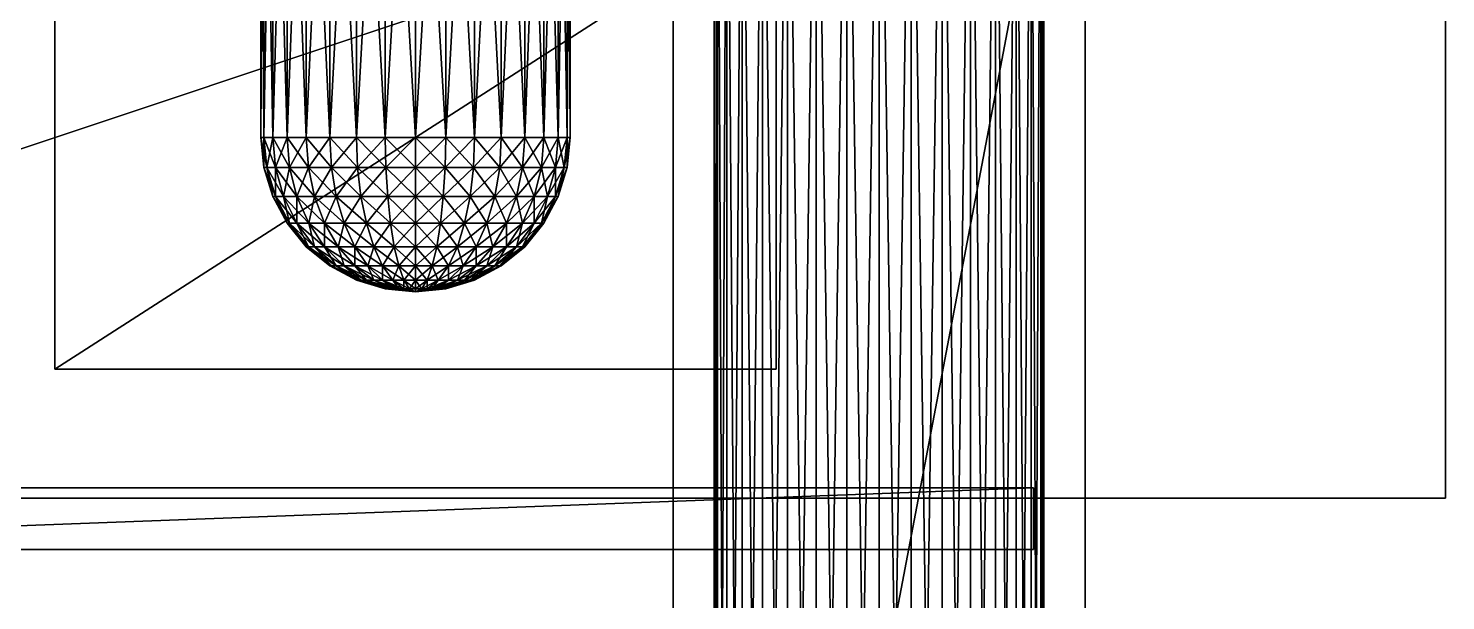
# Model space of a CAD drawing. Header units: millimetres. Extents: x -510 to 550, y -577 to 577.
# Drawn here: x -37.6 to 100, y -375 to -319.4 of the extents above; entities that cross this region are included whole.
import ezdxf

# ---------------------------------------------------------------- set-up
doc = ezdxf.new("R2010")
doc.units = ezdxf.units.MM
for name, color, linetype, true_color in [('controller_box_panel', 7, 'Continuous', 0x5c6b75), ('controller_box_visual', 7, 'Continuous', 0x5c6b75), ('middle_right_support_collision', 7, 'Continuous', 0x5c6b75), ('motor_mid_right_visual_0', 7, 'Continuous', 0x5c6b75), ('structure_right_mid_motor_bracket', 7, 'Continuous', 0x5c6b75), ('structure_right_middle_bridge', 7, 'Continuous', 0x5c6b75)]:
    doc.layers.add(name, color=color, linetype=linetype, true_color=true_color)

msp = doc.modelspace()

# ---------------------------------------------------------------- linework, layer by layer
at = {"layer": 'controller_box_panel', "true_color": 0x5c6b75}
for points in [[(-100, -370, 85), (60, -364, 85), (60, -370, 85)], [(-100, -370, 85), (-100, -364, 85), (60, -364, 85)], [(-100, -370, 215), (60, -370, 215), (60, -364, 215)], [(-100, -370, 215), (60, -364, 215), (-100, -364, 215)], [(60, -364, 85), (-100, -364, 85), (-100, -364, 215)], [(60, -364, 85), (-100, -364, 215), (60, -364, 215)], [(60, -370, 85), (60, -364, 85), (60, -364, 215)], [(60, -370, 85), (60, -364, 215), (60, -370, 215)], [(-100, -370, 85), (60, -370, 85), (60, -370, 215)], [(-100, -370, 85), (60, -370, 215), (-100, -370, 215)]]:
    msp.add_3dface(points, dxfattribs=at)
at = {"layer": 'controller_box_visual', "true_color": 0x5c6b75}
for points in [[(-140, -365, 50), (100, -285, 50), (100, -365, 50)], [(-140, -365, 50), (-140, -285, 50), (100, -285, 50)], [(-140, -365, 250), (100, -365, 250), (100, -285, 250)], [(-140, -365, 250), (100, -285, 250), (-140, -285, 250)], [(100, -365, 50), (100, -285, 50), (100, -285, 250)], [(100, -365, 50), (100, -285, 250), (100, -365, 250)], [(-140, -365, 50), (100, -365, 50), (100, -365, 250)], [(-140, -365, 50), (100, -365, 250), (-140, -365, 250)]]:
    msp.add_3dface(points, dxfattribs=at)
at = {"layer": 'middle_right_support_collision', "true_color": 0x5c6b75}
for points in [[(25, -490, -122.5), (65, -280, -122.5), (65, -490, -122.5)], [(25, -490, -122.5), (25, -280, -122.5), (65, -280, -122.5)], [(25, -490, -97.5), (65, -490, -97.5), (65, -280, -97.5)], [(25, -490, -97.5), (65, -280, -97.5), (25, -280, -97.5)], [(25, -280, -122.5), (25, -490, -122.5), (25, -490, -97.5)], [(25, -280, -122.5), (25, -490, -97.5), (25, -280, -97.5)], [(65, -490, -122.5), (65, -280, -122.5), (65, -280, -97.5)], [(65, -490, -122.5), (65, -280, -97.5), (65, -490, -97.5)]]:
    msp.add_3dface(points, dxfattribs=at)
at = {"layer": 'motor_mid_right_visual_0', "true_color": 0x5c6b75}
for points in [[(-35, -352.5, -315), (35, -307.5, -315), (35, -352.5, -315)], [(-35, -352.5, -315), (-35, -307.5, -315), (35, -307.5, -315)], [(-35, -352.5, -245), (35, -352.5, -245), (35, -307.5, -245)], [(-35, -352.5, -245), (35, -307.5, -245), (-35, -307.5, -245)], [(-35, -307.5, -315), (-35, -352.5, -315), (-35, -352.5, -245)], [(-35, -307.5, -315), (-35, -352.5, -245), (-35, -307.5, -245)], [(35, -352.5, -315), (35, -307.5, -315), (35, -307.5, -245)], [(35, -352.5, -315), (35, -307.5, -245), (35, -352.5, -245)], [(-35, -352.5, -315), (35, -352.5, -315), (35, -352.5, -245)], [(-35, -352.5, -315), (35, -352.5, -245), (-35, -352.5, -245)]]:
    msp.add_3dface(points, dxfattribs=at)
at = {"layer": 'structure_right_mid_motor_bracket', "true_color": 0x5c6b75}
for points in [[(-14.71, -330, -282.93), (-15, -330, -280), (-15, -280, -280)], [(-14.71, -330, -282.93), (-15, -280, -280), (-14.71, -280, -282.93)], [(-15, -330, -280), (-14.71, -330, -277.07), (-14.71, -280, -277.07)], [(-15, -330, -280), (-14.71, -280, -277.07), (-15, -280, -280)], [(-13.86, -330, -285.74), (-14.71, -330, -282.93), (-14.71, -280, -282.93)], [(-13.86, -330, -285.74), (-14.71, -280, -282.93), (-13.86, -280, -285.74)], [(-14.71, -330, -277.07), (-13.86, -330, -274.26), (-13.86, -280, -274.26)], [(-14.71, -330, -277.07), (-13.86, -280, -274.26), (-14.71, -280, -277.07)], [(-12.47, -330, -288.33), (-13.86, -330, -285.74), (-13.86, -280, -285.74)], [(-12.47, -330, -288.33), (-13.86, -280, -285.74), (-12.47, -280, -288.33)], [(-13.86, -330, -274.26), (-12.47, -330, -271.67), (-12.47, -280, -271.67)], [(-13.86, -330, -274.26), (-12.47, -280, -271.67), (-13.86, -280, -274.26)], [(-10.61, -330, -290.61), (-12.47, -330, -288.33), (-12.47, -280, -288.33)], [(-10.61, -330, -290.61), (-12.47, -280, -288.33), (-10.61, -280, -290.61)], [(-12.47, -330, -271.67), (-10.61, -330, -269.39), (-10.61, -280, -269.39)], [(-12.47, -330, -271.67), (-10.61, -280, -269.39), (-12.47, -280, -271.67)], [(-8.33, -330, -292.47), (-10.61, -330, -290.61), (-10.61, -280, -290.61)], [(-8.33, -330, -292.47), (-10.61, -280, -290.61), (-8.33, -280, -292.47)], [(-10.61, -330, -269.39), (-8.33, -330, -267.53), (-8.33, -280, -267.53)], [(-10.61, -330, -269.39), (-8.33, -280, -267.53), (-10.61, -280, -269.39)], [(-5.74, -330, -293.86), (-8.33, -330, -292.47), (-8.33, -280, -292.47)], [(-5.74, -330, -293.86), (-8.33, -280, -292.47), (-5.74, -280, -293.86)], [(-8.33, -330, -267.53), (-5.74, -330, -266.14), (-5.74, -280, -266.14)], [(-8.33, -330, -267.53), (-5.74, -280, -266.14), (-8.33, -280, -267.53)], [(-2.93, -330, -294.71), (-5.74, -330, -293.86), (-5.74, -280, -293.86)], [(-2.93, -330, -294.71), (-5.74, -280, -293.86), (-2.93, -280, -294.71)], [(-5.74, -330, -266.14), (-2.93, -330, -265.29), (-2.93, -280, -265.29)], [(-5.74, -330, -266.14), (-2.93, -280, -265.29), (-5.74, -280, -266.14)], [(0, -330, -295), (-2.93, -330, -294.71), (-2.93, -280, -294.71)], [(0, -330, -295), (-2.93, -280, -294.71), (0, -280, -295)], [(-2.93, -330, -265.29), (0, -330, -265), (0, -280, -265)], [(-2.93, -330, -265.29), (0, -280, -265), (-2.93, -280, -265.29)], [(2.93, -330, -294.71), (0, -330, -295), (0, -280, -295)], [(2.93, -330, -294.71), (0, -280, -295), (2.93, -280, -294.71)], [(0, -330, -265), (2.93, -330, -265.29), (2.93, -280, -265.29)], [(0, -330, -265), (2.93, -280, -265.29), (0, -280, -265)], [(5.74, -330, -293.86), (2.93, -330, -294.71), (2.93, -280, -294.71)], [(5.74, -330, -293.86), (2.93, -280, -294.71), (5.74, -280, -293.86)], [(2.93, -330, -265.29), (5.74, -330, -266.14), (5.74, -280, -266.14)], [(2.93, -330, -265.29), (5.74, -280, -266.14), (2.93, -280, -265.29)], [(8.33, -330, -292.47), (5.74, -330, -293.86), (5.74, -280, -293.86)], [(8.33, -330, -292.47), (5.74, -280, -293.86), (8.33, -280, -292.47)], [(5.74, -330, -266.14), (8.33, -330, -267.53), (8.33, -280, -267.53)], [(5.74, -330, -266.14), (8.33, -280, -267.53), (5.74, -280, -266.14)], [(10.61, -330, -290.61), (8.33, -330, -292.47), (8.33, -280, -292.47)], [(10.61, -330, -290.61), (8.33, -280, -292.47), (10.61, -280, -290.61)], [(8.33, -330, -267.53), (10.61, -330, -269.39), (10.61, -280, -269.39)], [(8.33, -330, -267.53), (10.61, -280, -269.39), (8.33, -280, -267.53)], [(12.47, -330, -288.33), (10.61, -330, -290.61), (10.61, -280, -290.61)], [(12.47, -330, -288.33), (10.61, -280, -290.61), (12.47, -280, -288.33)], [(10.61, -330, -269.39), (12.47, -330, -271.67), (12.47, -280, -271.67)], [(10.61, -330, -269.39), (12.47, -280, -271.67), (10.61, -280, -269.39)], [(13.86, -330, -285.74), (12.47, -330, -288.33), (12.47, -280, -288.33)], [(13.86, -330, -285.74), (12.47, -280, -288.33), (13.86, -280, -285.74)], [(12.47, -330, -271.67), (13.86, -330, -274.26), (13.86, -280, -274.26)], [(12.47, -330, -271.67), (13.86, -280, -274.26), (12.47, -280, -271.67)], [(14.71, -330, -282.93), (13.86, -330, -285.74), (13.86, -280, -285.74)], [(14.71, -330, -282.93), (13.86, -280, -285.74), (14.71, -280, -282.93)], [(13.86, -330, -274.26), (14.71, -330, -277.07), (14.71, -280, -277.07)], [(13.86, -330, -274.26), (14.71, -280, -277.07), (13.86, -280, -274.26)], [(15, -330, -280), (14.71, -330, -282.93), (14.71, -280, -282.93)], [(15, -330, -280), (14.71, -280, -282.93), (15, -280, -280)], [(14.71, -330, -277.07), (15, -330, -280), (15, -280, -280)], [(14.71, -330, -277.07), (15, -280, -280), (14.71, -280, -277.07)], [(-14.43, -332.93, -282.87), (-14.71, -332.93, -280), (-15, -330, -280)], [(-14.43, -332.93, -282.87), (-15, -330, -280), (-14.71, -330, -282.93)], [(-14.71, -332.93, -280), (-14.71, -330, -277.07), (-15, -330, -280)], [(-13.59, -332.93, -285.63), (-14.43, -332.93, -282.87), (-14.71, -330, -282.93)], [(-13.59, -332.93, -285.63), (-14.71, -330, -282.93), (-13.86, -330, -285.74)], [(-14.71, -332.93, -280), (-14.43, -332.93, -277.13), (-14.71, -330, -277.07)], [(-14.43, -332.93, -277.13), (-13.86, -330, -274.26), (-14.71, -330, -277.07)], [(-14.43, -332.93, -277.13), (-13.59, -332.93, -274.37), (-13.86, -330, -274.26)], [(-12.23, -332.93, -288.17), (-13.59, -332.93, -285.63), (-13.86, -330, -285.74)], [(-12.23, -332.93, -288.17), (-13.86, -330, -285.74), (-12.47, -330, -288.33)], [(-13.59, -332.93, -274.37), (-12.47, -330, -271.67), (-13.86, -330, -274.26)], [(-13.59, -332.93, -274.37), (-12.23, -332.93, -271.83), (-12.47, -330, -271.67)], [(-10.4, -332.93, -290.4), (-12.23, -332.93, -288.17), (-12.47, -330, -288.33)], [(-10.4, -332.93, -290.4), (-12.47, -330, -288.33), (-10.61, -330, -290.61)], [(-12.23, -332.93, -271.83), (-10.61, -330, -269.39), (-12.47, -330, -271.67)], [(-12.23, -332.93, -271.83), (-10.4, -332.93, -269.6), (-10.61, -330, -269.39)], [(-8.17, -332.93, -292.23), (-10.4, -332.93, -290.4), (-10.61, -330, -290.61)], [(-8.17, -332.93, -292.23), (-10.61, -330, -290.61), (-8.33, -330, -292.47)], [(-10.4, -332.93, -269.6), (-8.33, -330, -267.53), (-10.61, -330, -269.39)], [(-10.4, -332.93, -269.6), (-8.17, -332.93, -267.77), (-8.33, -330, -267.53)], [(-5.63, -332.93, -293.59), (-8.17, -332.93, -292.23), (-8.33, -330, -292.47)], [(-5.63, -332.93, -293.59), (-8.33, -330, -292.47), (-5.74, -330, -293.86)], [(-8.17, -332.93, -267.77), (-5.74, -330, -266.14), (-8.33, -330, -267.53)], [(-8.17, -332.93, -267.77), (-5.63, -332.93, -266.41), (-5.74, -330, -266.14)], [(-2.87, -332.93, -294.43), (-5.63, -332.93, -293.59), (-5.74, -330, -293.86)], [(-2.87, -332.93, -294.43), (-5.74, -330, -293.86), (-2.93, -330, -294.71)], [(-5.63, -332.93, -266.41), (-2.93, -330, -265.29), (-5.74, -330, -266.14)], [(-5.63, -332.93, -266.41), (-2.87, -332.93, -265.57), (-2.93, -330, -265.29)], [(0, -332.93, -294.71), (-2.87, -332.93, -294.43), (-2.93, -330, -294.71)], [(0, -332.93, -294.71), (-2.93, -330, -294.71), (0, -330, -295)], [(-2.87, -332.93, -265.57), (0, -330, -265), (-2.93, -330, -265.29)], [(-2.87, -332.93, -265.57), (0, -332.93, -265.29), (0, -330, -265)], [(2.87, -332.93, -294.43), (0, -332.93, -294.71), (0, -330, -295)], [(2.87, -332.93, -294.43), (0, -330, -295), (2.93, -330, -294.71)], [(0, -332.93, -265.29), (2.87, -332.93, -265.57), (2.93, -330, -265.29)], [(0, -332.93, -265.29), (2.93, -330, -265.29), (0, -330, -265)], [(5.63, -332.93, -293.59), (2.87, -332.93, -294.43), (2.93, -330, -294.71)], [(2.87, -332.93, -265.57), (5.63, -332.93, -266.41), (5.74, -330, -266.14)], [(2.87, -332.93, -265.57), (5.74, -330, -266.14), (2.93, -330, -265.29)], [(5.63, -332.93, -293.59), (2.93, -330, -294.71), (5.74, -330, -293.86)], [(8.17, -332.93, -292.23), (5.63, -332.93, -293.59), (5.74, -330, -293.86)], [(5.63, -332.93, -266.41), (8.17, -332.93, -267.77), (8.33, -330, -267.53)], [(5.63, -332.93, -266.41), (8.33, -330, -267.53), (5.74, -330, -266.14)], [(8.17, -332.93, -292.23), (5.74, -330, -293.86), (8.33, -330, -292.47)], [(10.4, -332.93, -290.4), (8.17, -332.93, -292.23), (8.33, -330, -292.47)], [(8.17, -332.93, -267.77), (10.4, -332.93, -269.6), (10.61, -330, -269.39)], [(8.17, -332.93, -267.77), (10.61, -330, -269.39), (8.33, -330, -267.53)], [(10.4, -332.93, -290.4), (8.33, -330, -292.47), (10.61, -330, -290.61)], [(12.23, -332.93, -288.17), (10.4, -332.93, -290.4), (10.61, -330, -290.61)], [(10.4, -332.93, -269.6), (12.23, -332.93, -271.83), (12.47, -330, -271.67)], [(10.4, -332.93, -269.6), (12.47, -330, -271.67), (10.61, -330, -269.39)], [(12.23, -332.93, -288.17), (10.61, -330, -290.61), (12.47, -330, -288.33)], [(13.59, -332.93, -285.63), (12.23, -332.93, -288.17), (12.47, -330, -288.33)], [(12.23, -332.93, -271.83), (13.59, -332.93, -274.37), (13.86, -330, -274.26)], [(12.23, -332.93, -271.83), (13.86, -330, -274.26), (12.47, -330, -271.67)], [(13.59, -332.93, -285.63), (12.47, -330, -288.33), (13.86, -330, -285.74)], [(14.43, -332.93, -282.87), (13.59, -332.93, -285.63), (13.86, -330, -285.74)], [(13.59, -332.93, -274.37), (14.43, -332.93, -277.13), (14.71, -330, -277.07)], [(13.59, -332.93, -274.37), (14.71, -330, -277.07), (13.86, -330, -274.26)], [(14.43, -332.93, -282.87), (13.86, -330, -285.74), (14.71, -330, -282.93)], [(14.71, -332.93, -280), (14.43, -332.93, -282.87), (14.71, -330, -282.93)], [(14.43, -332.93, -277.13), (14.71, -332.93, -280), (15, -330, -280)], [(14.43, -332.93, -277.13), (15, -330, -280), (14.71, -330, -277.07)], [(14.71, -332.93, -280), (14.71, -330, -282.93), (15, -330, -280)], [(-13.59, -335.74, -282.7), (-13.86, -335.74, -280), (-14.71, -332.93, -280)], [(-13.59, -335.74, -282.7), (-14.71, -332.93, -280), (-14.43, -332.93, -282.87)], [(-13.86, -335.74, -280), (-14.43, -332.93, -277.13), (-14.71, -332.93, -280)], [(-12.8, -335.74, -285.3), (-13.59, -335.74, -282.7), (-14.43, -332.93, -282.87)], [(-12.8, -335.74, -285.3), (-14.43, -332.93, -282.87), (-13.59, -332.93, -285.63)], [(-13.86, -335.74, -280), (-13.59, -335.74, -277.3), (-14.43, -332.93, -277.13)], [(-13.59, -335.74, -277.3), (-13.59, -332.93, -274.37), (-14.43, -332.93, -277.13)], [(-11.52, -335.74, -287.7), (-12.8, -335.74, -285.3), (-13.59, -332.93, -285.63)], [(-11.52, -335.74, -287.7), (-13.59, -332.93, -285.63), (-12.23, -332.93, -288.17)], [(-13.59, -335.74, -277.3), (-12.8, -335.74, -274.7), (-13.59, -332.93, -274.37)], [(-12.8, -335.74, -274.7), (-12.23, -332.93, -271.83), (-13.59, -332.93, -274.37)], [(-12.8, -335.74, -274.7), (-11.52, -335.74, -272.3), (-12.23, -332.93, -271.83)], [(-9.8, -335.74, -289.8), (-11.52, -335.74, -287.7), (-12.23, -332.93, -288.17)], [(-9.8, -335.74, -289.8), (-12.23, -332.93, -288.17), (-10.4, -332.93, -290.4)], [(-11.52, -335.74, -272.3), (-10.4, -332.93, -269.6), (-12.23, -332.93, -271.83)], [(-11.52, -335.74, -272.3), (-9.8, -335.74, -270.2), (-10.4, -332.93, -269.6)], [(-7.7, -335.74, -291.52), (-9.8, -335.74, -289.8), (-10.4, -332.93, -290.4)], [(-7.7, -335.74, -291.52), (-10.4, -332.93, -290.4), (-8.17, -332.93, -292.23)], [(-9.8, -335.74, -270.2), (-8.17, -332.93, -267.77), (-10.4, -332.93, -269.6)], [(-9.8, -335.74, -270.2), (-7.7, -335.74, -268.48), (-8.17, -332.93, -267.77)], [(-5.3, -335.74, -292.8), (-7.7, -335.74, -291.52), (-8.17, -332.93, -292.23)], [(-5.3, -335.74, -292.8), (-8.17, -332.93, -292.23), (-5.63, -332.93, -293.59)], [(-7.7, -335.74, -268.48), (-5.63, -332.93, -266.41), (-8.17, -332.93, -267.77)], [(-7.7, -335.74, -268.48), (-5.3, -335.74, -267.2), (-5.63, -332.93, -266.41)], [(-2.7, -335.74, -293.59), (-5.3, -335.74, -292.8), (-5.63, -332.93, -293.59)], [(-2.7, -335.74, -293.59), (-5.63, -332.93, -293.59), (-2.87, -332.93, -294.43)], [(-5.3, -335.74, -267.2), (-2.87, -332.93, -265.57), (-5.63, -332.93, -266.41)], [(-5.3, -335.74, -267.2), (-2.7, -335.74, -266.41), (-2.87, -332.93, -265.57)], [(0, -335.74, -293.86), (-2.7, -335.74, -293.59), (-2.87, -332.93, -294.43)], [(0, -335.74, -293.86), (-2.87, -332.93, -294.43), (0, -332.93, -294.71)], [(-2.7, -335.74, -266.41), (0, -332.93, -265.29), (-2.87, -332.93, -265.57)], [(-2.7, -335.74, -266.41), (0, -335.74, -266.14), (0, -332.93, -265.29)], [(2.7, -335.74, -293.59), (0, -335.74, -293.86), (0, -332.93, -294.71)], [(2.7, -335.74, -293.59), (0, -332.93, -294.71), (2.87, -332.93, -294.43)], [(0, -335.74, -266.14), (2.7, -335.74, -266.41), (2.87, -332.93, -265.57)], [(0, -335.74, -266.14), (2.87, -332.93, -265.57), (0, -332.93, -265.29)], [(5.3, -335.74, -292.8), (2.7, -335.74, -293.59), (2.87, -332.93, -294.43)], [(2.7, -335.74, -266.41), (5.3, -335.74, -267.2), (5.63, -332.93, -266.41)], [(2.7, -335.74, -266.41), (5.63, -332.93, -266.41), (2.87, -332.93, -265.57)], [(5.3, -335.74, -292.8), (2.87, -332.93, -294.43), (5.63, -332.93, -293.59)], [(7.7, -335.74, -291.52), (5.3, -335.74, -292.8), (5.63, -332.93, -293.59)], [(5.3, -335.74, -267.2), (7.7, -335.74, -268.48), (8.17, -332.93, -267.77)], [(5.3, -335.74, -267.2), (8.17, -332.93, -267.77), (5.63, -332.93, -266.41)], [(7.7, -335.74, -291.52), (5.63, -332.93, -293.59), (8.17, -332.93, -292.23)], [(9.8, -335.74, -289.8), (7.7, -335.74, -291.52), (8.17, -332.93, -292.23)], [(7.7, -335.74, -268.48), (9.8, -335.74, -270.2), (10.4, -332.93, -269.6)], [(7.7, -335.74, -268.48), (10.4, -332.93, -269.6), (8.17, -332.93, -267.77)], [(9.8, -335.74, -289.8), (8.17, -332.93, -292.23), (10.4, -332.93, -290.4)], [(11.52, -335.74, -287.7), (9.8, -335.74, -289.8), (10.4, -332.93, -290.4)], [(9.8, -335.74, -270.2), (11.52, -335.74, -272.3), (12.23, -332.93, -271.83)], [(9.8, -335.74, -270.2), (12.23, -332.93, -271.83), (10.4, -332.93, -269.6)], [(11.52, -335.74, -287.7), (10.4, -332.93, -290.4), (12.23, -332.93, -288.17)], [(12.8, -335.74, -285.3), (11.52, -335.74, -287.7), (12.23, -332.93, -288.17)], [(11.52, -335.74, -272.3), (12.8, -335.74, -274.7), (13.59, -332.93, -274.37)], [(11.52, -335.74, -272.3), (13.59, -332.93, -274.37), (12.23, -332.93, -271.83)], [(12.8, -335.74, -285.3), (12.23, -332.93, -288.17), (13.59, -332.93, -285.63)], [(13.59, -335.74, -282.7), (12.8, -335.74, -285.3), (13.59, -332.93, -285.63)], [(12.8, -335.74, -274.7), (13.59, -335.74, -277.3), (14.43, -332.93, -277.13)], [(12.8, -335.74, -274.7), (14.43, -332.93, -277.13), (13.59, -332.93, -274.37)], [(13.86, -335.74, -280), (13.59, -335.74, -282.7), (14.43, -332.93, -282.87)], [(13.59, -335.74, -282.7), (13.59, -332.93, -285.63), (14.43, -332.93, -282.87)], [(13.59, -335.74, -277.3), (13.86, -335.74, -280), (14.71, -332.93, -280)], [(13.59, -335.74, -277.3), (14.71, -332.93, -280), (14.43, -332.93, -277.13)], [(13.86, -335.74, -280), (14.43, -332.93, -282.87), (14.71, -332.93, -280)], [(-12.23, -338.33, -282.43), (-12.47, -338.33, -280), (-13.86, -335.74, -280)], [(-12.23, -338.33, -282.43), (-13.86, -335.74, -280), (-13.59, -335.74, -282.7)], [(-12.47, -338.33, -280), (-13.59, -335.74, -277.3), (-13.86, -335.74, -280)], [(-11.52, -338.33, -284.77), (-12.23, -338.33, -282.43), (-13.59, -335.74, -282.7)], [(-11.52, -338.33, -284.77), (-13.59, -335.74, -282.7), (-12.8, -335.74, -285.3)], [(-12.47, -338.33, -280), (-12.23, -338.33, -277.57), (-13.59, -335.74, -277.3)], [(-12.23, -338.33, -277.57), (-12.8, -335.74, -274.7), (-13.59, -335.74, -277.3)], [(-10.37, -338.33, -286.93), (-11.52, -338.33, -284.77), (-12.8, -335.74, -285.3)], [(-10.37, -338.33, -286.93), (-12.8, -335.74, -285.3), (-11.52, -335.74, -287.7)], [(-12.23, -338.33, -277.57), (-11.52, -338.33, -275.23), (-12.8, -335.74, -274.7)], [(-11.52, -338.33, -275.23), (-11.52, -335.74, -272.3), (-12.8, -335.74, -274.7)], [(-8.82, -338.33, -288.82), (-10.37, -338.33, -286.93), (-11.52, -335.74, -287.7)], [(-8.82, -338.33, -288.82), (-11.52, -335.74, -287.7), (-9.8, -335.74, -289.8)], [(-11.52, -338.33, -275.23), (-10.37, -338.33, -273.07), (-11.52, -335.74, -272.3)], [(-10.37, -338.33, -273.07), (-9.8, -335.74, -270.2), (-11.52, -335.74, -272.3)], [(-10.37, -338.33, -273.07), (-8.82, -338.33, -271.18), (-9.8, -335.74, -270.2)], [(-6.93, -338.33, -290.37), (-8.82, -338.33, -288.82), (-9.8, -335.74, -289.8)], [(-6.93, -338.33, -290.37), (-9.8, -335.74, -289.8), (-7.7, -335.74, -291.52)], [(-8.82, -338.33, -271.18), (-7.7, -335.74, -268.48), (-9.8, -335.74, -270.2)], [(-8.82, -338.33, -271.18), (-6.93, -338.33, -269.63), (-7.7, -335.74, -268.48)], [(-4.77, -338.33, -291.52), (-6.93, -338.33, -290.37), (-7.7, -335.74, -291.52)], [(-4.77, -338.33, -291.52), (-7.7, -335.74, -291.52), (-5.3, -335.74, -292.8)], [(-6.93, -338.33, -269.63), (-5.3, -335.74, -267.2), (-7.7, -335.74, -268.48)], [(-6.93, -338.33, -269.63), (-4.77, -338.33, -268.48), (-5.3, -335.74, -267.2)], [(-2.43, -338.33, -292.23), (-4.77, -338.33, -291.52), (-5.3, -335.74, -292.8)], [(-2.43, -338.33, -292.23), (-5.3, -335.74, -292.8), (-2.7, -335.74, -293.59)], [(-4.77, -338.33, -268.48), (-2.7, -335.74, -266.41), (-5.3, -335.74, -267.2)], [(-4.77, -338.33, -268.48), (-2.43, -338.33, -267.77), (-2.7, -335.74, -266.41)], [(0, -338.33, -292.47), (-2.43, -338.33, -292.23), (-2.7, -335.74, -293.59)], [(0, -338.33, -292.47), (-2.7, -335.74, -293.59), (0, -335.74, -293.86)], [(-2.43, -338.33, -267.77), (0, -335.74, -266.14), (-2.7, -335.74, -266.41)], [(-2.43, -338.33, -267.77), (0, -338.33, -267.53), (0, -335.74, -266.14)], [(2.43, -338.33, -292.23), (0, -338.33, -292.47), (0, -335.74, -293.86)], [(2.43, -338.33, -292.23), (0, -335.74, -293.86), (2.7, -335.74, -293.59)], [(0, -338.33, -267.53), (2.43, -338.33, -267.77), (2.7, -335.74, -266.41)], [(0, -338.33, -267.53), (2.7, -335.74, -266.41), (0, -335.74, -266.14)], [(4.77, -338.33, -291.52), (2.43, -338.33, -292.23), (2.7, -335.74, -293.59)], [(2.43, -338.33, -267.77), (4.77, -338.33, -268.48), (5.3, -335.74, -267.2)], [(2.43, -338.33, -267.77), (5.3, -335.74, -267.2), (2.7, -335.74, -266.41)], [(4.77, -338.33, -291.52), (2.7, -335.74, -293.59), (5.3, -335.74, -292.8)], [(6.93, -338.33, -290.37), (4.77, -338.33, -291.52), (5.3, -335.74, -292.8)], [(4.77, -338.33, -268.48), (6.93, -338.33, -269.63), (7.7, -335.74, -268.48)], [(4.77, -338.33, -268.48), (7.7, -335.74, -268.48), (5.3, -335.74, -267.2)], [(6.93, -338.33, -290.37), (5.3, -335.74, -292.8), (7.7, -335.74, -291.52)], [(8.82, -338.33, -288.82), (6.93, -338.33, -290.37), (7.7, -335.74, -291.52)], [(6.93, -338.33, -269.63), (8.82, -338.33, -271.18), (9.8, -335.74, -270.2)], [(6.93, -338.33, -269.63), (9.8, -335.74, -270.2), (7.7, -335.74, -268.48)], [(8.82, -338.33, -288.82), (7.7, -335.74, -291.52), (9.8, -335.74, -289.8)], [(10.37, -338.33, -286.93), (8.82, -338.33, -288.82), (9.8, -335.74, -289.8)], [(8.82, -338.33, -271.18), (10.37, -338.33, -273.07), (11.52, -335.74, -272.3)], [(8.82, -338.33, -271.18), (11.52, -335.74, -272.3), (9.8, -335.74, -270.2)], [(10.37, -338.33, -286.93), (9.8, -335.74, -289.8), (11.52, -335.74, -287.7)], [(11.52, -338.33, -284.77), (10.37, -338.33, -286.93), (11.52, -335.74, -287.7)], [(10.37, -338.33, -273.07), (11.52, -338.33, -275.23), (12.8, -335.74, -274.7)], [(10.37, -338.33, -273.07), (12.8, -335.74, -274.7), (11.52, -335.74, -272.3)], [(12.23, -338.33, -282.43), (11.52, -338.33, -284.77), (12.8, -335.74, -285.3)], [(11.52, -338.33, -284.77), (11.52, -335.74, -287.7), (12.8, -335.74, -285.3)], [(11.52, -338.33, -275.23), (12.23, -338.33, -277.57), (13.59, -335.74, -277.3)], [(11.52, -338.33, -275.23), (13.59, -335.74, -277.3), (12.8, -335.74, -274.7)], [(12.47, -338.33, -280), (12.23, -338.33, -282.43), (13.59, -335.74, -282.7)], [(12.23, -338.33, -282.43), (12.8, -335.74, -285.3), (13.59, -335.74, -282.7)], [(12.23, -338.33, -277.57), (12.47, -338.33, -280), (13.86, -335.74, -280)], [(12.23, -338.33, -277.57), (13.86, -335.74, -280), (13.59, -335.74, -277.3)], [(12.47, -338.33, -280), (13.59, -335.74, -282.7), (13.86, -335.74, -280)], [(-10.4, -340.61, -282.07), (-10.61, -340.61, -280), (-12.47, -338.33, -280)], [(-10.4, -340.61, -282.07), (-12.47, -338.33, -280), (-12.23, -338.33, -282.43)], [(-10.61, -340.61, -280), (-12.23, -338.33, -277.57), (-12.47, -338.33, -280)], [(-9.8, -340.61, -284.06), (-10.4, -340.61, -282.07), (-12.23, -338.33, -282.43)], [(-9.8, -340.61, -284.06), (-12.23, -338.33, -282.43), (-11.52, -338.33, -284.77)], [(-10.61, -340.61, -280), (-10.4, -340.61, -277.93), (-12.23, -338.33, -277.57)], [(-10.4, -340.61, -277.93), (-11.52, -338.33, -275.23), (-12.23, -338.33, -277.57)], [(-8.82, -340.61, -285.89), (-9.8, -340.61, -284.06), (-11.52, -338.33, -284.77)], [(-8.82, -340.61, -285.89), (-11.52, -338.33, -284.77), (-10.37, -338.33, -286.93)], [(-10.4, -340.61, -277.93), (-9.8, -340.61, -275.94), (-11.52, -338.33, -275.23)], [(-9.8, -340.61, -275.94), (-10.37, -338.33, -273.07), (-11.52, -338.33, -275.23)], [(-7.5, -340.61, -287.5), (-8.82, -340.61, -285.89), (-10.37, -338.33, -286.93)], [(-7.5, -340.61, -287.5), (-10.37, -338.33, -286.93), (-8.82, -338.33, -288.82)], [(-9.8, -340.61, -275.94), (-8.82, -340.61, -274.11), (-10.37, -338.33, -273.07)], [(-8.82, -340.61, -274.11), (-8.82, -338.33, -271.18), (-10.37, -338.33, -273.07)], [(-5.89, -340.61, -288.82), (-7.5, -340.61, -287.5), (-8.82, -338.33, -288.82)], [(-5.89, -340.61, -288.82), (-8.82, -338.33, -288.82), (-6.93, -338.33, -290.37)], [(-8.82, -340.61, -274.11), (-7.5, -340.61, -272.5), (-8.82, -338.33, -271.18)], [(-7.5, -340.61, -272.5), (-6.93, -338.33, -269.63), (-8.82, -338.33, -271.18)], [(-7.5, -340.61, -272.5), (-5.89, -340.61, -271.18), (-6.93, -338.33, -269.63)], [(-4.06, -340.61, -289.8), (-5.89, -340.61, -288.82), (-6.93, -338.33, -290.37)], [(-4.06, -340.61, -289.8), (-6.93, -338.33, -290.37), (-4.77, -338.33, -291.52)], [(-5.89, -340.61, -271.18), (-4.77, -338.33, -268.48), (-6.93, -338.33, -269.63)], [(-5.89, -340.61, -271.18), (-4.06, -340.61, -270.2), (-4.77, -338.33, -268.48)], [(-2.07, -340.61, -290.4), (-4.06, -340.61, -289.8), (-4.77, -338.33, -291.52)], [(-2.07, -340.61, -290.4), (-4.77, -338.33, -291.52), (-2.43, -338.33, -292.23)], [(-4.06, -340.61, -270.2), (-2.43, -338.33, -267.77), (-4.77, -338.33, -268.48)], [(-4.06, -340.61, -270.2), (-2.07, -340.61, -269.6), (-2.43, -338.33, -267.77)], [(0, -340.61, -290.61), (-2.07, -340.61, -290.4), (-2.43, -338.33, -292.23)], [(0, -340.61, -290.61), (-2.43, -338.33, -292.23), (0, -338.33, -292.47)], [(-2.07, -340.61, -269.6), (0, -338.33, -267.53), (-2.43, -338.33, -267.77)], [(-2.07, -340.61, -269.6), (0, -340.61, -269.39), (0, -338.33, -267.53)], [(2.07, -340.61, -290.4), (0, -340.61, -290.61), (0, -338.33, -292.47)], [(2.07, -340.61, -290.4), (0, -338.33, -292.47), (2.43, -338.33, -292.23)], [(0, -340.61, -269.39), (2.07, -340.61, -269.6), (2.43, -338.33, -267.77)], [(0, -340.61, -269.39), (2.43, -338.33, -267.77), (0, -338.33, -267.53)], [(4.06, -340.61, -289.8), (2.07, -340.61, -290.4), (2.43, -338.33, -292.23)], [(2.07, -340.61, -269.6), (4.06, -340.61, -270.2), (4.77, -338.33, -268.48)], [(2.07, -340.61, -269.6), (4.77, -338.33, -268.48), (2.43, -338.33, -267.77)], [(4.06, -340.61, -289.8), (2.43, -338.33, -292.23), (4.77, -338.33, -291.52)], [(5.89, -340.61, -288.82), (4.06, -340.61, -289.8), (4.77, -338.33, -291.52)], [(4.06, -340.61, -270.2), (5.89, -340.61, -271.18), (6.93, -338.33, -269.63)], [(4.06, -340.61, -270.2), (6.93, -338.33, -269.63), (4.77, -338.33, -268.48)], [(5.89, -340.61, -288.82), (4.77, -338.33, -291.52), (6.93, -338.33, -290.37)], [(7.5, -340.61, -287.5), (5.89, -340.61, -288.82), (6.93, -338.33, -290.37)], [(5.89, -340.61, -271.18), (7.5, -340.61, -272.5), (8.82, -338.33, -271.18)], [(5.89, -340.61, -271.18), (8.82, -338.33, -271.18), (6.93, -338.33, -269.63)], [(7.5, -340.61, -287.5), (6.93, -338.33, -290.37), (8.82, -338.33, -288.82)], [(8.82, -340.61, -285.89), (7.5, -340.61, -287.5), (8.82, -338.33, -288.82)], [(7.5, -340.61, -272.5), (8.82, -340.61, -274.11), (10.37, -338.33, -273.07)], [(7.5, -340.61, -272.5), (10.37, -338.33, -273.07), (8.82, -338.33, -271.18)], [(9.8, -340.61, -284.06), (8.82, -340.61, -285.89), (10.37, -338.33, -286.93)], [(8.82, -340.61, -285.89), (8.82, -338.33, -288.82), (10.37, -338.33, -286.93)], [(8.82, -340.61, -274.11), (9.8, -340.61, -275.94), (11.52, -338.33, -275.23)], [(8.82, -340.61, -274.11), (11.52, -338.33, -275.23), (10.37, -338.33, -273.07)], [(10.4, -340.61, -282.07), (9.8, -340.61, -284.06), (11.52, -338.33, -284.77)], [(9.8, -340.61, -284.06), (10.37, -338.33, -286.93), (11.52, -338.33, -284.77)], [(9.8, -340.61, -275.94), (10.4, -340.61, -277.93), (12.23, -338.33, -277.57)], [(9.8, -340.61, -275.94), (12.23, -338.33, -277.57), (11.52, -338.33, -275.23)], [(10.61, -340.61, -280), (10.4, -340.61, -282.07), (12.23, -338.33, -282.43)], [(10.4, -340.61, -282.07), (11.52, -338.33, -284.77), (12.23, -338.33, -282.43)], [(10.4, -340.61, -277.93), (10.61, -340.61, -280), (12.47, -338.33, -280)], [(10.4, -340.61, -277.93), (12.47, -338.33, -280), (12.23, -338.33, -277.57)], [(10.61, -340.61, -280), (12.23, -338.33, -282.43), (12.47, -338.33, -280)], [(-8.17, -342.47, -281.63), (-8.33, -342.47, -280), (-10.61, -340.61, -280)], [(-8.17, -342.47, -281.63), (-10.61, -340.61, -280), (-10.4, -340.61, -282.07)], [(-8.33, -342.47, -280), (-10.4, -340.61, -277.93), (-10.61, -340.61, -280)], [(-7.7, -342.47, -283.19), (-8.17, -342.47, -281.63), (-10.4, -340.61, -282.07)], [(-7.7, -342.47, -283.19), (-10.4, -340.61, -282.07), (-9.8, -340.61, -284.06)], [(-8.33, -342.47, -280), (-8.17, -342.47, -278.37), (-10.4, -340.61, -277.93)], [(-8.17, -342.47, -278.37), (-9.8, -340.61, -275.94), (-10.4, -340.61, -277.93)], [(-6.93, -342.47, -284.63), (-7.7, -342.47, -283.19), (-9.8, -340.61, -284.06)], [(-6.93, -342.47, -284.63), (-9.8, -340.61, -284.06), (-8.82, -340.61, -285.89)], [(-8.17, -342.47, -278.37), (-7.7, -342.47, -276.81), (-9.8, -340.61, -275.94)], [(-7.7, -342.47, -276.81), (-8.82, -340.61, -274.11), (-9.8, -340.61, -275.94)], [(-5.89, -342.47, -285.89), (-6.93, -342.47, -284.63), (-8.82, -340.61, -285.89)], [(-5.89, -342.47, -285.89), (-8.82, -340.61, -285.89), (-7.5, -340.61, -287.5)], [(-7.7, -342.47, -276.81), (-6.93, -342.47, -275.37), (-8.82, -340.61, -274.11)], [(-6.93, -342.47, -275.37), (-7.5, -340.61, -272.5), (-8.82, -340.61, -274.11)], [(-4.63, -342.47, -286.93), (-5.89, -342.47, -285.89), (-7.5, -340.61, -287.5)], [(-4.63, -342.47, -286.93), (-7.5, -340.61, -287.5), (-5.89, -340.61, -288.82)], [(-6.93, -342.47, -275.37), (-5.89, -342.47, -274.11), (-7.5, -340.61, -272.5)], [(-5.89, -342.47, -274.11), (-5.89, -340.61, -271.18), (-7.5, -340.61, -272.5)], [(-3.19, -342.47, -287.7), (-4.63, -342.47, -286.93), (-5.89, -340.61, -288.82)], [(-3.19, -342.47, -287.7), (-5.89, -340.61, -288.82), (-4.06, -340.61, -289.8)], [(-5.89, -342.47, -274.11), (-4.63, -342.47, -273.07), (-5.89, -340.61, -271.18)], [(-4.63, -342.47, -273.07), (-4.06, -340.61, -270.2), (-5.89, -340.61, -271.18)], [(-4.63, -342.47, -273.07), (-3.19, -342.47, -272.3), (-4.06, -340.61, -270.2)], [(-1.63, -342.47, -288.17), (-3.19, -342.47, -287.7), (-4.06, -340.61, -289.8)], [(-1.63, -342.47, -288.17), (-4.06, -340.61, -289.8), (-2.07, -340.61, -290.4)], [(-3.19, -342.47, -272.3), (-2.07, -340.61, -269.6), (-4.06, -340.61, -270.2)], [(-3.19, -342.47, -272.3), (-1.63, -342.47, -271.83), (-2.07, -340.61, -269.6)], [(0, -342.47, -288.33), (-1.63, -342.47, -288.17), (-2.07, -340.61, -290.4)], [(0, -342.47, -288.33), (-2.07, -340.61, -290.4), (0, -340.61, -290.61)], [(-1.63, -342.47, -271.83), (0, -340.61, -269.39), (-2.07, -340.61, -269.6)], [(-1.63, -342.47, -271.83), (0, -342.47, -271.67), (0, -340.61, -269.39)], [(1.63, -342.47, -288.17), (0, -342.47, -288.33), (0, -340.61, -290.61)], [(1.63, -342.47, -288.17), (0, -340.61, -290.61), (2.07, -340.61, -290.4)], [(0, -342.47, -271.67), (1.63, -342.47, -271.83), (2.07, -340.61, -269.6)], [(0, -342.47, -271.67), (2.07, -340.61, -269.6), (0, -340.61, -269.39)], [(3.19, -342.47, -287.7), (1.63, -342.47, -288.17), (2.07, -340.61, -290.4)], [(1.63, -342.47, -271.83), (3.19, -342.47, -272.3), (4.06, -340.61, -270.2)], [(1.63, -342.47, -271.83), (4.06, -340.61, -270.2), (2.07, -340.61, -269.6)], [(3.19, -342.47, -287.7), (2.07, -340.61, -290.4), (4.06, -340.61, -289.8)], [(4.63, -342.47, -286.93), (3.19, -342.47, -287.7), (4.06, -340.61, -289.8)], [(3.19, -342.47, -272.3), (4.63, -342.47, -273.07), (5.89, -340.61, -271.18)], [(3.19, -342.47, -272.3), (5.89, -340.61, -271.18), (4.06, -340.61, -270.2)], [(4.63, -342.47, -286.93), (4.06, -340.61, -289.8), (5.89, -340.61, -288.82)], [(5.89, -342.47, -285.89), (4.63, -342.47, -286.93), (5.89, -340.61, -288.82)], [(4.63, -342.47, -273.07), (5.89, -342.47, -274.11), (7.5, -340.61, -272.5)], [(4.63, -342.47, -273.07), (7.5, -340.61, -272.5), (5.89, -340.61, -271.18)], [(6.93, -342.47, -284.63), (5.89, -342.47, -285.89), (7.5, -340.61, -287.5)], [(5.89, -342.47, -285.89), (5.89, -340.61, -288.82), (7.5, -340.61, -287.5)], [(5.89, -342.47, -274.11), (6.93, -342.47, -275.37), (8.82, -340.61, -274.11)], [(5.89, -342.47, -274.11), (8.82, -340.61, -274.11), (7.5, -340.61, -272.5)], [(7.7, -342.47, -283.19), (6.93, -342.47, -284.63), (8.82, -340.61, -285.89)], [(6.93, -342.47, -284.63), (7.5, -340.61, -287.5), (8.82, -340.61, -285.89)], [(6.93, -342.47, -275.37), (7.7, -342.47, -276.81), (9.8, -340.61, -275.94)], [(6.93, -342.47, -275.37), (9.8, -340.61, -275.94), (8.82, -340.61, -274.11)], [(8.17, -342.47, -281.63), (7.7, -342.47, -283.19), (9.8, -340.61, -284.06)], [(7.7, -342.47, -283.19), (8.82, -340.61, -285.89), (9.8, -340.61, -284.06)], [(7.7, -342.47, -276.81), (8.17, -342.47, -278.37), (10.4, -340.61, -277.93)], [(7.7, -342.47, -276.81), (10.4, -340.61, -277.93), (9.8, -340.61, -275.94)], [(8.33, -342.47, -280), (8.17, -342.47, -281.63), (10.4, -340.61, -282.07)], [(8.17, -342.47, -281.63), (9.8, -340.61, -284.06), (10.4, -340.61, -282.07)], [(8.17, -342.47, -278.37), (8.33, -342.47, -280), (10.61, -340.61, -280)], [(8.17, -342.47, -278.37), (10.61, -340.61, -280), (10.4, -340.61, -277.93)], [(8.33, -342.47, -280), (10.4, -340.61, -282.07), (10.61, -340.61, -280)], [(-5.63, -343.86, -281.12), (-5.74, -343.86, -280), (-8.33, -342.47, -280)], [(-5.63, -343.86, -281.12), (-8.33, -342.47, -280), (-8.17, -342.47, -281.63)], [(-5.74, -343.86, -280), (-8.17, -342.47, -278.37), (-8.33, -342.47, -280)], [(-5.3, -343.86, -282.2), (-5.63, -343.86, -281.12), (-8.17, -342.47, -281.63)], [(-5.3, -343.86, -282.2), (-8.17, -342.47, -281.63), (-7.7, -342.47, -283.19)], [(-5.74, -343.86, -280), (-5.63, -343.86, -278.88), (-8.17, -342.47, -278.37)], [(-5.63, -343.86, -278.88), (-7.7, -342.47, -276.81), (-8.17, -342.47, -278.37)], [(-4.77, -343.86, -283.19), (-5.3, -343.86, -282.2), (-7.7, -342.47, -283.19)], [(-4.77, -343.86, -283.19), (-7.7, -342.47, -283.19), (-6.93, -342.47, -284.63)], [(-5.63, -343.86, -278.88), (-5.3, -343.86, -277.8), (-7.7, -342.47, -276.81)], [(-5.3, -343.86, -277.8), (-6.93, -342.47, -275.37), (-7.7, -342.47, -276.81)], [(-4.06, -343.86, -284.06), (-4.77, -343.86, -283.19), (-6.93, -342.47, -284.63)], [(-4.06, -343.86, -284.06), (-6.93, -342.47, -284.63), (-5.89, -342.47, -285.89)], [(-5.3, -343.86, -277.8), (-4.77, -343.86, -276.81), (-6.93, -342.47, -275.37)], [(-4.77, -343.86, -276.81), (-5.89, -342.47, -274.11), (-6.93, -342.47, -275.37)], [(-3.19, -343.86, -284.77), (-4.06, -343.86, -284.06), (-5.89, -342.47, -285.89)], [(-3.19, -343.86, -284.77), (-5.89, -342.47, -285.89), (-4.63, -342.47, -286.93)], [(-4.77, -343.86, -276.81), (-4.06, -343.86, -275.94), (-5.89, -342.47, -274.11)], [(-4.06, -343.86, -275.94), (-4.63, -342.47, -273.07), (-5.89, -342.47, -274.11)], [(-2.2, -343.86, -285.3), (-3.19, -343.86, -284.77), (-4.63, -342.47, -286.93)], [(-2.2, -343.86, -285.3), (-4.63, -342.47, -286.93), (-3.19, -342.47, -287.7)], [(-4.06, -343.86, -275.94), (-3.19, -343.86, -275.23), (-4.63, -342.47, -273.07)], [(-3.19, -343.86, -275.23), (-3.19, -342.47, -272.3), (-4.63, -342.47, -273.07)], [(-1.12, -343.86, -285.63), (-2.2, -343.86, -285.3), (-3.19, -342.47, -287.7)], [(-1.12, -343.86, -285.63), (-3.19, -342.47, -287.7), (-1.63, -342.47, -288.17)], [(-3.19, -343.86, -275.23), (-2.2, -343.86, -274.7), (-3.19, -342.47, -272.3)], [(-2.2, -343.86, -274.7), (-1.63, -342.47, -271.83), (-3.19, -342.47, -272.3)], [(-2.2, -343.86, -274.7), (-1.12, -343.86, -274.37), (-1.63, -342.47, -271.83)], [(0, -343.86, -285.74), (-1.12, -343.86, -285.63), (-1.63, -342.47, -288.17)], [(0, -343.86, -285.74), (-1.63, -342.47, -288.17), (0, -342.47, -288.33)], [(-1.12, -343.86, -274.37), (0, -342.47, -271.67), (-1.63, -342.47, -271.83)], [(-1.12, -343.86, -274.37), (0, -343.86, -274.26), (0, -342.47, -271.67)], [(1.12, -343.86, -285.63), (0, -343.86, -285.74), (0, -342.47, -288.33)], [(1.12, -343.86, -285.63), (0, -342.47, -288.33), (1.63, -342.47, -288.17)], [(0, -343.86, -274.26), (1.12, -343.86, -274.37), (1.63, -342.47, -271.83)], [(0, -343.86, -274.26), (1.63, -342.47, -271.83), (0, -342.47, -271.67)], [(2.2, -343.86, -285.3), (1.12, -343.86, -285.63), (1.63, -342.47, -288.17)], [(1.12, -343.86, -274.37), (2.2, -343.86, -274.7), (3.19, -342.47, -272.3)], [(1.12, -343.86, -274.37), (3.19, -342.47, -272.3), (1.63, -342.47, -271.83)], [(2.2, -343.86, -285.3), (1.63, -342.47, -288.17), (3.19, -342.47, -287.7)], [(3.19, -343.86, -284.77), (2.2, -343.86, -285.3), (3.19, -342.47, -287.7)], [(2.2, -343.86, -274.7), (3.19, -343.86, -275.23), (4.63, -342.47, -273.07)], [(2.2, -343.86, -274.7), (4.63, -342.47, -273.07), (3.19, -342.47, -272.3)], [(4.06, -343.86, -284.06), (3.19, -343.86, -284.77), (4.63, -342.47, -286.93)], [(3.19, -343.86, -284.77), (3.19, -342.47, -287.7), (4.63, -342.47, -286.93)], [(3.19, -343.86, -275.23), (4.06, -343.86, -275.94), (5.89, -342.47, -274.11)], [(3.19, -343.86, -275.23), (5.89, -342.47, -274.11), (4.63, -342.47, -273.07)], [(4.77, -343.86, -283.19), (4.06, -343.86, -284.06), (5.89, -342.47, -285.89)], [(4.06, -343.86, -284.06), (4.63, -342.47, -286.93), (5.89, -342.47, -285.89)], [(4.06, -343.86, -275.94), (4.77, -343.86, -276.81), (6.93, -342.47, -275.37)], [(4.06, -343.86, -275.94), (6.93, -342.47, -275.37), (5.89, -342.47, -274.11)], [(5.3, -343.86, -282.2), (4.77, -343.86, -283.19), (6.93, -342.47, -284.63)], [(4.77, -343.86, -283.19), (5.89, -342.47, -285.89), (6.93, -342.47, -284.63)], [(4.77, -343.86, -276.81), (5.3, -343.86, -277.8), (7.7, -342.47, -276.81)], [(4.77, -343.86, -276.81), (7.7, -342.47, -276.81), (6.93, -342.47, -275.37)], [(5.63, -343.86, -281.12), (5.3, -343.86, -282.2), (7.7, -342.47, -283.19)], [(5.3, -343.86, -282.2), (6.93, -342.47, -284.63), (7.7, -342.47, -283.19)], [(5.3, -343.86, -277.8), (5.63, -343.86, -278.88), (8.17, -342.47, -278.37)], [(5.3, -343.86, -277.8), (8.17, -342.47, -278.37), (7.7, -342.47, -276.81)], [(5.74, -343.86, -280), (5.63, -343.86, -281.12), (8.17, -342.47, -281.63)], [(5.63, -343.86, -281.12), (7.7, -342.47, -283.19), (8.17, -342.47, -281.63)], [(5.63, -343.86, -278.88), (5.74, -343.86, -280), (8.33, -342.47, -280)], [(5.63, -343.86, -278.88), (8.33, -342.47, -280), (8.17, -342.47, -278.37)], [(5.74, -343.86, -280), (8.17, -342.47, -281.63), (8.33, -342.47, -280)], [(-2.87, -344.71, -280.57), (-2.93, -344.71, -280), (-5.74, -343.86, -280)], [(-2.87, -344.71, -280.57), (-5.74, -343.86, -280), (-5.63, -343.86, -281.12)], [(-2.93, -344.71, -280), (-5.63, -343.86, -278.88), (-5.74, -343.86, -280)], [(-2.7, -344.71, -281.12), (-2.87, -344.71, -280.57), (-5.63, -343.86, -281.12)], [(-2.7, -344.71, -281.12), (-5.63, -343.86, -281.12), (-5.3, -343.86, -282.2)], [(-2.93, -344.71, -280), (-2.87, -344.71, -279.43), (-5.63, -343.86, -278.88)], [(-2.87, -344.71, -279.43), (-5.3, -343.86, -277.8), (-5.63, -343.86, -278.88)], [(-2.43, -344.71, -281.63), (-2.7, -344.71, -281.12), (-5.3, -343.86, -282.2)], [(-2.43, -344.71, -281.63), (-5.3, -343.86, -282.2), (-4.77, -343.86, -283.19)], [(-2.87, -344.71, -279.43), (-2.7, -344.71, -278.88), (-5.3, -343.86, -277.8)], [(-2.7, -344.71, -278.88), (-4.77, -343.86, -276.81), (-5.3, -343.86, -277.8)], [(-2.07, -344.71, -282.07), (-2.43, -344.71, -281.63), (-4.77, -343.86, -283.19)], [(-2.07, -344.71, -282.07), (-4.77, -343.86, -283.19), (-4.06, -343.86, -284.06)], [(-2.7, -344.71, -278.88), (-2.43, -344.71, -278.37), (-4.77, -343.86, -276.81)], [(-2.43, -344.71, -278.37), (-4.06, -343.86, -275.94), (-4.77, -343.86, -276.81)], [(-1.63, -344.71, -282.43), (-2.07, -344.71, -282.07), (-4.06, -343.86, -284.06)], [(-1.63, -344.71, -282.43), (-4.06, -343.86, -284.06), (-3.19, -343.86, -284.77)], [(-2.43, -344.71, -278.37), (-2.07, -344.71, -277.93), (-4.06, -343.86, -275.94)], [(-2.07, -344.71, -277.93), (-3.19, -343.86, -275.23), (-4.06, -343.86, -275.94)], [(-1.12, -344.71, -282.7), (-1.63, -344.71, -282.43), (-3.19, -343.86, -284.77)], [(-1.12, -344.71, -282.7), (-3.19, -343.86, -284.77), (-2.2, -343.86, -285.3)], [(-2.07, -344.71, -277.93), (-1.63, -344.71, -277.57), (-3.19, -343.86, -275.23)], [(-1.63, -344.71, -277.57), (-2.2, -343.86, -274.7), (-3.19, -343.86, -275.23)], [(-0.57, -344.71, -282.87), (-1.12, -344.71, -282.7), (-2.2, -343.86, -285.3)], [(-0.57, -344.71, -282.87), (-2.2, -343.86, -285.3), (-1.12, -343.86, -285.63)], [(-1.63, -344.71, -277.57), (-1.12, -344.71, -277.3), (-2.2, -343.86, -274.7)], [(-1.12, -344.71, -277.3), (-1.12, -343.86, -274.37), (-2.2, -343.86, -274.7)], [(0, -344.71, -282.93), (-0.57, -344.71, -282.87), (-1.12, -343.86, -285.63)], [(0, -344.71, -282.93), (-1.12, -343.86, -285.63), (0, -343.86, -285.74)], [(-1.12, -344.71, -277.3), (-0.57, -344.71, -277.13), (-1.12, -343.86, -274.37)], [(-0.57, -344.71, -277.13), (0, -343.86, -274.26), (-1.12, -343.86, -274.37)], [(-0.57, -344.71, -277.13), (0, -344.71, -277.07), (0, -343.86, -274.26)], [(0.57, -344.71, -282.87), (0, -344.71, -282.93), (0, -343.86, -285.74)], [(0.57, -344.71, -282.87), (0, -343.86, -285.74), (1.12, -343.86, -285.63)], [(0, -344.71, -277.07), (0.57, -344.71, -277.13), (1.12, -343.86, -274.37)], [(0, -344.71, -277.07), (1.12, -343.86, -274.37), (0, -343.86, -274.26)], [(1.12, -344.71, -282.7), (0.57, -344.71, -282.87), (1.12, -343.86, -285.63)], [(0.57, -344.71, -277.13), (1.12, -344.71, -277.3), (2.2, -343.86, -274.7)], [(0.57, -344.71, -277.13), (2.2, -343.86, -274.7), (1.12, -343.86, -274.37)], [(1.63, -344.71, -282.43), (1.12, -344.71, -282.7), (2.2, -343.86, -285.3)], [(1.12, -344.71, -282.7), (1.12, -343.86, -285.63), (2.2, -343.86, -285.3)], [(1.12, -344.71, -277.3), (1.63, -344.71, -277.57), (3.19, -343.86, -275.23)], [(1.12, -344.71, -277.3), (3.19, -343.86, -275.23), (2.2, -343.86, -274.7)], [(2.07, -344.71, -282.07), (1.63, -344.71, -282.43), (3.19, -343.86, -284.77)], [(1.63, -344.71, -282.43), (2.2, -343.86, -285.3), (3.19, -343.86, -284.77)], [(1.63, -344.71, -277.57), (2.07, -344.71, -277.93), (4.06, -343.86, -275.94)], [(1.63, -344.71, -277.57), (4.06, -343.86, -275.94), (3.19, -343.86, -275.23)], [(2.43, -344.71, -281.63), (2.07, -344.71, -282.07), (4.06, -343.86, -284.06)], [(2.07, -344.71, -282.07), (3.19, -343.86, -284.77), (4.06, -343.86, -284.06)], [(2.07, -344.71, -277.93), (2.43, -344.71, -278.37), (4.77, -343.86, -276.81)], [(2.07, -344.71, -277.93), (4.77, -343.86, -276.81), (4.06, -343.86, -275.94)], [(2.7, -344.71, -281.12), (2.43, -344.71, -281.63), (4.77, -343.86, -283.19)], [(2.43, -344.71, -281.63), (4.06, -343.86, -284.06), (4.77, -343.86, -283.19)], [(2.43, -344.71, -278.37), (2.7, -344.71, -278.88), (5.3, -343.86, -277.8)], [(2.43, -344.71, -278.37), (5.3, -343.86, -277.8), (4.77, -343.86, -276.81)], [(2.87, -344.71, -280.57), (2.7, -344.71, -281.12), (5.3, -343.86, -282.2)], [(2.7, -344.71, -281.12), (4.77, -343.86, -283.19), (5.3, -343.86, -282.2)], [(2.7, -344.71, -278.88), (2.87, -344.71, -279.43), (5.63, -343.86, -278.88)], [(2.7, -344.71, -278.88), (5.63, -343.86, -278.88), (5.3, -343.86, -277.8)], [(2.93, -344.71, -280), (2.87, -344.71, -280.57), (5.63, -343.86, -281.12)], [(2.87, -344.71, -280.57), (5.3, -343.86, -282.2), (5.63, -343.86, -281.12)], [(2.87, -344.71, -279.43), (2.93, -344.71, -280), (5.74, -343.86, -280)], [(2.87, -344.71, -279.43), (5.74, -343.86, -280), (5.63, -343.86, -278.88)], [(2.93, -344.71, -280), (5.63, -343.86, -281.12), (5.74, -343.86, -280)], [(0, -345, -280), (-2.93, -344.71, -280), (-2.87, -344.71, -280.57)], [(0, -345, -280), (-2.87, -344.71, -279.43), (-2.93, -344.71, -280)], [(0, -345, -280), (-2.87, -344.71, -280.57), (-2.7, -344.71, -281.12)], [(0, -345, -280), (-2.7, -344.71, -278.88), (-2.87, -344.71, -279.43)], [(0, -345, -280), (-2.7, -344.71, -281.12), (-2.43, -344.71, -281.63)], [(0, -345, -280), (-2.43, -344.71, -278.37), (-2.7, -344.71, -278.88)], [(0, -345, -280), (-2.43, -344.71, -281.63), (-2.07, -344.71, -282.07)], [(0, -345, -280), (-2.07, -344.71, -277.93), (-2.43, -344.71, -278.37)], [(0, -345, -280), (-2.07, -344.71, -282.07), (-1.63, -344.71, -282.43)], [(0, -345, -280), (-1.63, -344.71, -277.57), (-2.07, -344.71, -277.93)], [(0, -345, -280), (-1.63, -344.71, -282.43), (-1.12, -344.71, -282.7)], [(0, -345, -280), (-1.12, -344.71, -277.3), (-1.63, -344.71, -277.57)], [(0, -345, -280), (-1.12, -344.71, -282.7), (-0.57, -344.71, -282.87)], [(0, -345, -280), (-0.57, -344.71, -277.13), (-1.12, -344.71, -277.3)], [(0, -345, -280), (-0.57, -344.71, -282.87), (0, -344.71, -282.93)], [(0, -345, -280), (0, -344.71, -277.07), (-0.57, -344.71, -277.13)], [(0, -345, -280), (2.87, -344.71, -280.57), (2.93, -344.71, -280)], [(0, -345, -280), (2.7, -344.71, -281.12), (2.87, -344.71, -280.57)], [(0, -345, -280), (2.43, -344.71, -281.63), (2.7, -344.71, -281.12)], [(0, -345, -280), (2.07, -344.71, -282.07), (2.43, -344.71, -281.63)], [(0, -345, -280), (1.63, -344.71, -282.43), (2.07, -344.71, -282.07)], [(0, -345, -280), (1.12, -344.71, -282.7), (1.63, -344.71, -282.43)], [(0, -345, -280), (0.57, -344.71, -282.87), (1.12, -344.71, -282.7)], [(0, -345, -280), (0, -344.71, -282.93), (0.57, -344.71, -282.87)], [(0, -345, -280), (0.57, -344.71, -277.13), (0, -344.71, -277.07)], [(0, -345, -280), (1.12, -344.71, -277.3), (0.57, -344.71, -277.13)], [(0, -345, -280), (1.63, -344.71, -277.57), (1.12, -344.71, -277.3)], [(0, -345, -280), (2.07, -344.71, -277.93), (1.63, -344.71, -277.57)], [(0, -345, -280), (2.43, -344.71, -278.37), (2.07, -344.71, -277.93)], [(0, -345, -280), (2.7, -344.71, -278.88), (2.43, -344.71, -278.37)], [(0, -345, -280), (2.87, -344.71, -279.43), (2.7, -344.71, -278.88)], [(0, -345, -280), (2.93, -344.71, -280), (2.87, -344.71, -279.43)]]:
    msp.add_3dface(points, dxfattribs=at)
at = {"layer": 'structure_right_middle_bridge', "true_color": 0x5c6b75}
for points in [[(29.31, -490, -113.12), (29, -490, -110), (29, -280, -110)], [(29.31, -490, -113.12), (29, -280, -110), (29.31, -280, -113.12)], [(29, -490, -110), (29.31, -490, -106.88), (29.31, -280, -106.88)], [(29, -490, -110), (29.31, -280, -106.88), (29, -280, -110)], [(30.22, -490, -116.12), (29.31, -490, -113.12), (29.31, -280, -113.12)], [(30.22, -490, -116.12), (29.31, -280, -113.12), (30.22, -280, -116.12)], [(29.31, -490, -106.88), (30.22, -490, -103.88), (30.22, -280, -103.88)], [(29.31, -490, -106.88), (30.22, -280, -103.88), (29.31, -280, -106.88)], [(31.7, -490, -118.89), (30.22, -490, -116.12), (30.22, -280, -116.12)], [(31.7, -490, -118.89), (30.22, -280, -116.12), (31.7, -280, -118.89)], [(30.22, -490, -103.88), (31.7, -490, -101.11), (31.7, -280, -101.11)], [(30.22, -490, -103.88), (31.7, -280, -101.11), (30.22, -280, -103.88)], [(33.69, -490, -121.31), (31.7, -490, -118.89), (31.7, -280, -118.89)], [(33.69, -490, -121.31), (31.7, -280, -118.89), (33.69, -280, -121.31)], [(31.7, -490, -101.11), (33.69, -490, -98.69), (33.69, -280, -98.69)], [(31.7, -490, -101.11), (33.69, -280, -98.69), (31.7, -280, -101.11)], [(36.11, -490, -123.3), (33.69, -490, -121.31), (33.69, -280, -121.31)], [(36.11, -490, -123.3), (33.69, -280, -121.31), (36.11, -280, -123.3)], [(33.69, -490, -98.69), (36.11, -490, -96.7), (36.11, -280, -96.7)], [(33.69, -490, -98.69), (36.11, -280, -96.7), (33.69, -280, -98.69)], [(38.88, -490, -124.78), (36.11, -490, -123.3), (36.11, -280, -123.3)], [(38.88, -490, -124.78), (36.11, -280, -123.3), (38.88, -280, -124.78)], [(36.11, -490, -96.7), (38.88, -490, -95.22), (38.88, -280, -95.22)], [(36.11, -490, -96.7), (38.88, -280, -95.22), (36.11, -280, -96.7)], [(41.88, -490, -125.69), (38.88, -490, -124.78), (38.88, -280, -124.78)], [(41.88, -490, -125.69), (38.88, -280, -124.78), (41.88, -280, -125.69)], [(38.88, -490, -95.22), (41.88, -490, -94.31), (41.88, -280, -94.31)], [(38.88, -490, -95.22), (41.88, -280, -94.31), (38.88, -280, -95.22)], [(45, -490, -126), (41.88, -490, -125.69), (41.88, -280, -125.69)], [(45, -490, -126), (41.88, -280, -125.69), (45, -280, -126)], [(41.88, -490, -94.31), (45, -490, -94), (45, -280, -94)], [(41.88, -490, -94.31), (45, -280, -94), (41.88, -280, -94.31)], [(48.12, -490, -125.69), (45, -490, -126), (45, -280, -126)], [(48.12, -490, -125.69), (45, -280, -126), (48.12, -280, -125.69)], [(45, -490, -94), (48.12, -490, -94.31), (48.12, -280, -94.31)], [(45, -490, -94), (48.12, -280, -94.31), (45, -280, -94)], [(51.12, -490, -124.78), (48.12, -490, -125.69), (48.12, -280, -125.69)], [(51.12, -490, -124.78), (48.12, -280, -125.69), (51.12, -280, -124.78)], [(48.12, -490, -94.31), (51.12, -490, -95.22), (51.12, -280, -95.22)], [(48.12, -490, -94.31), (51.12, -280, -95.22), (48.12, -280, -94.31)], [(53.89, -490, -123.3), (51.12, -490, -124.78), (51.12, -280, -124.78)], [(53.89, -490, -123.3), (51.12, -280, -124.78), (53.89, -280, -123.3)], [(51.12, -490, -95.22), (53.89, -490, -96.7), (53.89, -280, -96.7)], [(51.12, -490, -95.22), (53.89, -280, -96.7), (51.12, -280, -95.22)], [(56.31, -490, -121.31), (53.89, -490, -123.3), (53.89, -280, -123.3)], [(56.31, -490, -121.31), (53.89, -280, -123.3), (56.31, -280, -121.31)], [(53.89, -490, -96.7), (56.31, -490, -98.69), (56.31, -280, -98.69)], [(53.89, -490, -96.7), (56.31, -280, -98.69), (53.89, -280, -96.7)], [(58.3, -490, -118.89), (56.31, -490, -121.31), (56.31, -280, -121.31)], [(58.3, -490, -118.89), (56.31, -280, -121.31), (58.3, -280, -118.89)], [(56.31, -490, -98.69), (58.3, -490, -101.11), (58.3, -280, -101.11)], [(56.31, -490, -98.69), (58.3, -280, -101.11), (56.31, -280, -98.69)], [(59.78, -490, -116.12), (58.3, -490, -118.89), (58.3, -280, -118.89)], [(59.78, -490, -116.12), (58.3, -280, -118.89), (59.78, -280, -116.12)], [(58.3, -490, -101.11), (59.78, -490, -103.88), (59.78, -280, -103.88)], [(58.3, -490, -101.11), (59.78, -280, -103.88), (58.3, -280, -101.11)], [(60.69, -490, -113.12), (59.78, -490, -116.12), (59.78, -280, -116.12)], [(60.69, -490, -113.12), (59.78, -280, -116.12), (60.69, -280, -113.12)], [(59.78, -490, -103.88), (60.69, -490, -106.88), (60.69, -280, -106.88)], [(59.78, -490, -103.88), (60.69, -280, -106.88), (59.78, -280, -103.88)], [(61, -490, -110), (60.69, -490, -113.12), (60.69, -280, -113.12)], [(61, -490, -110), (60.69, -280, -113.12), (61, -280, -110)], [(60.69, -490, -106.88), (61, -490, -110), (61, -280, -110)], [(60.69, -490, -106.88), (61, -280, -110), (60.69, -280, -106.88)]]:
    msp.add_3dface(points, dxfattribs=at)

doc.saveas('drawing.dxf')
